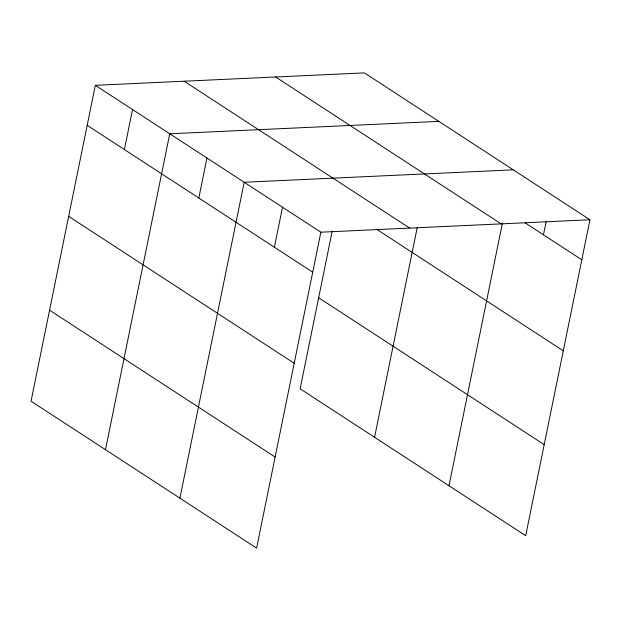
<?xml version="1.0" encoding="UTF-8"?>
<svg xmlns="http://www.w3.org/2000/svg" width="621" height="621" viewBox="0 0 621 621"><rect width="100%" height="100%" fill="white"/><g stroke="black" fill="none" stroke-linecap="round" stroke-linejoin="round"><path stroke-width="0.93" d="M95.323 85.31L31.05 401.22L256.597 548.11L320.863 232.2L95.323 85.31L364.403 72.89L589.95 219.78L525.677 535.69L300.137 388.8L332.212 231.152M124.402 149.552L132.537 109.552M105.477 449.697L169.75 133.787L438.837 121.367M198.829 198.029L206.964 158.021M179.911 498.166L244.185 182.256L513.264 169.836M274.389 247.236L282.524 207.228M374.564 437.277L417.188 227.76M448.991 485.746L502.428 223.118M543.468 234.808L546.115 221.79M320.863 232.2L589.95 219.78M525.094 222.846L581.807 259.78M275.608 76.988L501.155 223.878M184.119 81.211L409.666 228.101M376.574 229.234L563.286 350.834M87.181 125.318L312.728 272.2M318.658 297.754L544.198 444.636M68.659 216.364L294.207 363.254M49.571 310.174L275.119 457.056"/></g></svg>
